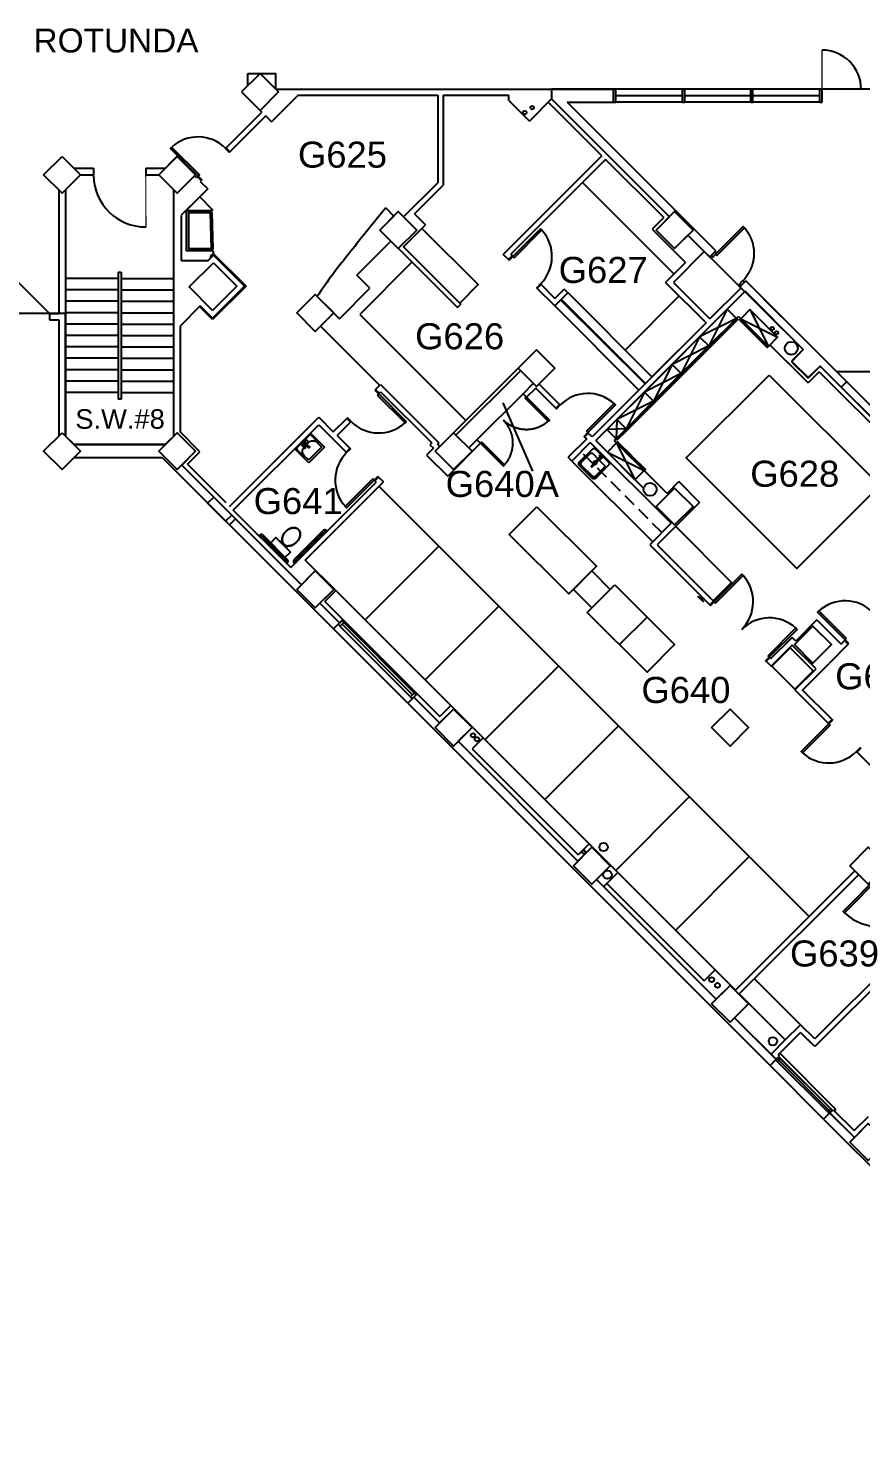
# Model space of a CAD drawing. Header units: inches. Extents: x -3235 to 3329, y 100 to 2924.
# Drawn here: x -1951 to -1185, y 262 to 1562 of the extents above; entities that cross this region are included whole.
import ezdxf
from ezdxf.enums import TextEntityAlignment as Align

# ---------------------------------------------------------------- set-up
doc = ezdxf.new("R2010")
doc.units = ezdxf.units.IN
doc.header["$LTSCALE"] = 96
doc.header["$MEASUREMENT"] = 0
doc.linetypes.add('HIDDEN2', pattern=[0.1875, 0.125, -0.0625])
doc.layers.get('DEFPOINTS').update_dxf_attribs({"color": 31, "linetype": 'CONTINUOUS'})
for name, color, linetype in [('A-ANNO-ROOM', 4, 'CONTINUOUS'), ('A-ANNO-TEXT', 4, 'CONTINUOUS'), ('A-COLS', 5, 'CONTINUOUS'), ('A-DOOR', 2, 'CONTINUOUS'), ('A-FLOR-CASE', 3, 'CONTINUOUS'), ('A-FLOR-CASE-UPPR', 3, 'HIDDEN2'), ('A-FLOR-PFIX', 2, 'CONTINUOUS'), ('A-FLOR-STRS', 2, 'CONTINUOUS'), ('A-GLAZ', 2, 'CONTINUOUS'), ('A-GLAZ-SILL', 1, 'CONTINUOUS'), ('A-WALL-FULL', 6, 'CONTINUOUS')]:
    doc.layers.add(name, color=color, linetype=linetype)
doc.styles.add('ARIAL', font='arial.ttf')

msp = doc.modelspace()

# ---------------------------------------------------------------- linework, layer by layer
at = {"layer": 'A-ANNO-ROOM'}
msp.add_line((-1486.4, 1153.6), (-1513.7, 1216.8), dxfattribs=at)
at = {"layer": 'A-COLS'}
for p, q in [((-1803, 1323.4), (-1780.7, 1345.7)), ((-1780.7, 1345.7), (-1759.1, 1324.1)), ((-1781.4, 1301.8), (-1803, 1323.4)), ((-1759.1, 1324.1), (-1781.4, 1301.8)), ((-1247.7, 1255.8), (-1237.6, 1265.9)), ((-1247.9, 1255.5), (-1247.9, 1254.1)), ((-1247.9, 1254.2), (-1233.7, 1240)), ((-1232.1, 1240.2), (-1221.9, 1250.5)), ((-1233.7, 1240), (-1232.3, 1240))]:
    msp.add_line(p, q, dxfattribs=at)
for points in [[(-1754.7, 1503.1), (-1737.7, 1486.1), (-1720.7, 1503.1), (-1737.7, 1520.1)], [(-1920, 1443.7), (-1903, 1426.7), (-1920, 1409.8), (-1937, 1426.7)], [(-1814.1, 1443.7), (-1797.1, 1426.7), (-1814.1, 1409.8), (-1831, 1426.7)], [(-1627.4, 1375.8), (-1610.4, 1392.8), (-1593.4, 1375.8), (-1610.4, 1358.9)], [(-1372.8, 1375.8), (-1355.9, 1392.8), (-1338.9, 1375.8), (-1355.9, 1358.9)], [(-1703.8, 1299.5), (-1686.8, 1316.4), (-1669.8, 1299.5), (-1686.8, 1282.5)], [(-1500.1, 1248.5), (-1483.1, 1265.5), (-1466.2, 1248.5), (-1483.1, 1231.6)], [(-1920, 1189.1), (-1903, 1172.2), (-1920, 1155.2), (-1937, 1172.2)], [(-1814.1, 1189.1), (-1797.1, 1172.2), (-1814.1, 1155.2), (-1831, 1172.2)], [(-1576.5, 1172.2), (-1559.5, 1189.1), (-1542.5, 1172.2), (-1559.5, 1155.2)], [(-1372.8, 1121.3), (-1355.9, 1138.2), (-1338.9, 1121.3), (-1355.9, 1104.3)], [(-1703.8, 1044.9), (-1686.8, 1061.9), (-1669.8, 1044.9), (-1686.8, 1027.9)], [(-1449.2, 1044.9), (-1432.2, 1061.9), (-1415.3, 1044.9), (-1432.2, 1027.9)], [(-1245.5, 994), (-1228.6, 1011), (-1211.6, 994), (-1228.6, 977)], [(-1576.5, 917.6), (-1559.5, 934.6), (-1542.5, 917.6), (-1559.5, 900.6)], [(-1321.9, 917.6), (-1304.9, 934.6), (-1288, 917.6), (-1304.9, 900.6)], [(-1449.2, 790.3), (-1432.2, 807.3), (-1415.3, 790.3), (-1432.2, 773.4)], [(-1194.6, 790.3), (-1177.7, 807.3), (-1160.7, 790.3), (-1177.7, 773.4)], [(-1321.9, 663.1), (-1304.9, 680), (-1288, 663.1), (-1304.9, 646.1)], [(-1194.6, 535.8), (-1177.7, 552.8), (-1160.7, 535.8), (-1177.7, 518.8)]]:
    msp.add_lwpolyline(points, close=True, dxfattribs=at)
msp.add_circle((-1316.5, 680.1), 2.24, dxfattribs=at)
at = {"layer": 'A-DOOR'}
msp.add_line((-1931.7, 1299.1), (-1962.9, 1330.2), dxfattribs=at)
at = {"layer": 'A-DOOR', "const_width": 1}
for points in [[(-1220.2, 1505.5), (-1220.2, 1541.6)], [(-1843, 1426.7), (-1842.7, 1378.7)]]:
    msp.add_lwpolyline(points, dxfattribs=at)
at = {"layer": 'A-DOOR'}
for points in [[(-1819.1, 1452.2), (-1793.6, 1426.8), (-1794.8, 1425.6), (-1820.3, 1451)], [(-1317, 1352.4), (-1291.6, 1377.8), (-1292.8, 1379), (-1318.2, 1353.6)], [(-1503.7, 1350.4), (-1478.2, 1375.9), (-1479.5, 1377.1), (-1504.9, 1351.6)], [(-1629.7, 1223.7), (-1604.2, 1198.2), (-1603, 1199.5), (-1628.4, 1224.9)], [(-1492.4, 1222), (-1471.2, 1200.8), (-1472.3, 1199.8), (-1493.5, 1221)], [(-1437.1, 1190.5), (-1411.7, 1216), (-1410.4, 1214.7), (-1435.9, 1189.3)], [(-1533.8, 1180.7), (-1512.6, 1159.5), (-1513.6, 1158.4), (-1534.8, 1179.6)], [(-1633.8, 1146.6), (-1659.2, 1121.2), (-1658, 1119.9), (-1632.5, 1145.4)], [(-1318.4, 1032.3), (-1292.9, 1057.8), (-1294.1, 1059), (-1319.6, 1033.5)], [(-1197.7, 999.6), (-1223.2, 1025), (-1224.4, 1023.8), (-1198.9, 998.3)], [(-1269.9, 983.8), (-1244.4, 1009.3), (-1243.2, 1008), (-1268.6, 982.6)], [(-1212.7, 919.8), (-1238.2, 894.3), (-1239.4, 895.6), (-1214, 921)], [(-1165.6, 780.9), (-1199.6, 746.9), (-1200.8, 748.2), (-1166.9, 782.1)]]:
    msp.add_lwpolyline(points, close=True, dxfattribs=at)
for centre, radius, start, end in [((-1220.2, 1505.6), 36, 359.8611, 89.995), ((-1794.8, 1425.6), 36, 45, 132.217), ((-1843, 1426.7), 48, 180.8666, 270.4344), ((-1504.9, 1351.6), 36, 315.0002, 42.2171), ((-1435.9, 1189.3), 36, 47.7829, 134.9998), ((-1628.4, 1224.9), 36, 224.9998, 312.2168), ((-1632.5, 1145.4), 36, 134.9998, 222.2168), ((-1319.6, 1033.5), 36, 314.9998, 42.2168), ((-1198.9, 998.3), 36, 45.0002, 132.2171), ((-1268.6, 982.6), 36, 47.7829, 134.9998), ((-1214, 921), 36, 227.7832, 315.0002), ((-1166.9, 782.1), 48, 227.0878, 314.9998)]:
    msp.add_arc(centre, radius, start, end, dxfattribs=at)
for points, knots in [([(-1293.4, 1328.7), (-1286.8, 1335.3), (-1284.1, 1344.2), (-1281.5, 1353.1), (-1283.5, 1362.1), (-1285.4, 1371.1), (-1291.6, 1377.8)], [0, 0, 0, 0.336824, 0.336824, 0.670224, 0.670224, 1, 1, 1]), ([(-1513.6, 1158.4), (-1507.9, 1164.1), (-1505.9, 1171.8), (-1503.8, 1179.6), (-1505.8, 1187.3), (-1507.9, 1195), (-1513.5, 1200.7)], [0, 0, 0, 0.334, 0.334, 0.667334, 0.667334, 1, 1, 1]), ([(-1471.2, 1200.8), (-1476.9, 1195.1), (-1484.6, 1193), (-1492.4, 1190.9), (-1500.1, 1193), (-1507.9, 1195), (-1513.5, 1200.7)], [0, 0, 0, 0.334002, 0.334002, 0.667335, 0.667335, 1, 1, 1])]:
    msp.add_open_spline(points, degree=2, knots=knots, dxfattribs=at)
at = {"layer": 'A-FLOR-CASE'}
for p, q in [((-1440.8, 1419.6), (-1356.5, 1335.3)), ((-1803.7, 1391.9), (-1781.8, 1391.9)), ((-1803.7, 1391.9), (-1803.7, 1358.5)), ((-1783.5, 1391.9), (-1782.6, 1358.6)), ((-1782.9, 1391.9), (-1782, 1358.6)), ((-1780.8, 1358.5), (-1781.8, 1391.9)), ((-1622, 1396.3), (-1614.5, 1388.7)), ((-1614.5, 1388.7), (-1627.4, 1375.8)), ((-1617.2, 1365.6), (-1648.5, 1334.2)), ((-1627.4, 1375.8), (-1617.2, 1365.6)), ((-1780.8, 1358.5), (-1803.7, 1358.5)), ((-1598.1, 1345.8), (-1645.9, 1298)), ((-1636.5, 1322.2), (-1648.5, 1334.2)), ((-1685.1, 1314.7), (-1664.5, 1294.2)), ((-1664.5, 1294.2), (-1636.5, 1322.2)), ((-1376.8, 1240.5), (-1454.1, 1317.9)), ((-1351.7, 1315.1), (-1401.5, 1265.2)), ((-1388.8, 1228.5), (-1466.2, 1305.9)), ((-1460.6, 1311.4), (-1383.2, 1234.1)), ((-1460.2, 1311.8), (-1382.8, 1234.5)), ((-1307.4, 1303), (-1324.4, 1269.1)), ((-1286.6, 1302.6), (-1269.6, 1268.7)), ((-1627.5, 1232.7), (-1682, 1287.3)), ((-1645.9, 1298), (-1548.3, 1200.4)), ((-1298.9, 1294.5), (-1332.9, 1277.5)), ((-1297.8, 1293.4), (-1310.4, 1280.9)), ((-1296.1, 1293.1), (-1283.5, 1280.5)), ((-1295.1, 1294.2), (-1261.1, 1277.2)), ((-1332.9, 1277.5), (-1349.8, 1243.6)), ((-1310.7, 1280.6), (-1323.3, 1268)), ((-1283.3, 1280.2), (-1270.7, 1267.6)), ((-1324.4, 1269.1), (-1358.3, 1252.1)), ((-1323.3, 1268), (-1335.9, 1255.4)), ((-1358.3, 1252.1), (-1375.3, 1218.1)), ((-1336.1, 1255.2), (-1348.8, 1242.5)), ((-1349.8, 1243.6), (-1383.8, 1226.6)), ((-1348.8, 1242.5), (-1361.3, 1229.9)), ((-1495.5, 1225.1), (-1538, 1182.7)), ((-1383.8, 1226.6), (-1400.7, 1192.7)), ((-1361.6, 1229.7), (-1374.2, 1217.1)), ((-1375.3, 1218.1), (-1409.2, 1201.2)), ((-1374.2, 1217.1), (-1386.8, 1204.5)), ((-1409.2, 1201.2), (-1409.8, 1183.6)), ((-1387, 1204.2), (-1399.7, 1191.6)), ((-1400.7, 1192.7), (-1418.3, 1192.1)), ((-1409.8, 1183.6), (-1418.3, 1192.1)), ((-1400.7, 1192.7), (-1409.8, 1183.6)), ((-1417.9, 1171.3), (-1384, 1154.3)), ((-1394.6, 1164.9), (-1409.4, 1179.8)), ((-1409.4, 1179.8), (-1392.5, 1145.8)), ((-1408.4, 1180.8), (-1395.8, 1168.2)), ((-1450.5, 1163.1), (-1376.1, 1088.8)), ((-1395.5, 1168), (-1382.9, 1155.4)), ((-1628.4, 1139.9), (-1232.1, 743.6)), ((-1355.1, 1103), (-1303.5, 1051.3)), ((-1640.9, 1016.7), (-1573, 1084.6)), ((-1303.5, 1051.3), (-1320.4, 1034.4)), ((-1585.8, 961.5), (-1517.9, 1029.4)), ((-1381.3, 1019.4), (-1406.8, 994)), ((-1530.6, 906.4), (-1462.7, 974.3)), ((-1475.5, 851.2), (-1407.6, 919.1)), ((-1410.2, 786), (-1342.4, 853.9)), ((-1355.1, 730.8), (-1287.2, 798.7))]:
    msp.add_line(p, q, dxfattribs=at)
at = {"layer": 'A-FLOR-CASE', "flags": 128}
msp.add_lwpolyline([(-1622, 1396.3), (-1630.5, 1385.8)], dxfattribs=at)
msp.add_lwpolyline([(-1630.5, 1385.8, 0.003734), (-1659.6, 1349.4), (-1659.6, 1349.4), (-1659.6, 1349.4, 0.021741), (-1685.1, 1314.7), (-1685.1, 1314.7)], format="xyb", dxfattribs=at)
at = {"layer": 'A-FLOR-CASE'}
for points in [[(-1588.6, 1377.3), (-1536.9, 1325.6), (-1553.8, 1308.6), (-1605.5, 1360.3)], [(-1307.4, 1303), (-1298.9, 1294.5), (-1324.4, 1269.1), (-1332.9, 1277.5)], [(-1286.6, 1302.6), (-1295.1, 1294.2), (-1269.6, 1268.7), (-1261.1, 1277.2)], [(-1298.7, 1294.3), (-1297.8, 1293.4), (-1310.5, 1280.8), (-1311.4, 1281.7)], [(-1295.2, 1294), (-1296.1, 1293.1), (-1283.5, 1280.5), (-1282.6, 1281.3)], [(-1332.9, 1277.5), (-1324.4, 1269.1), (-1349.8, 1243.6), (-1358.3, 1252.1)], [(-1311.6, 1281.5), (-1310.7, 1280.6), (-1323.3, 1268), (-1324.2, 1268.9)], [(-1282.4, 1281.1), (-1283.3, 1280.2), (-1270.7, 1267.6), (-1269.8, 1268.5)], [(-1324.2, 1268.9), (-1323.3, 1268), (-1335.9, 1255.4), (-1336.8, 1256.3)], [(-1358.3, 1252.1), (-1349.8, 1243.6), (-1375.3, 1218.1), (-1383.8, 1226.6)], [(-1337, 1256), (-1336.1, 1255.2), (-1348.8, 1242.5), (-1349.6, 1243.4)], [(-1349.6, 1243.4), (-1348.8, 1242.5), (-1361.4, 1229.9), (-1362.3, 1230.8)], [(-1269, 1242.2), (-1167.1, 1140.4), (-1243.5, 1064.1), (-1345.3, 1165.9)], [(-1383.8, 1226.6), (-1375.3, 1218.1), (-1400.7, 1192.7), (-1409.2, 1201.2)], [(-1362.5, 1230.6), (-1361.6, 1229.7), (-1374.2, 1217.1), (-1375.1, 1218)], [(-1375.1, 1218), (-1374.2, 1217.1), (-1386.8, 1204.5), (-1387.7, 1205.3)], [(-1387.9, 1205.1), (-1387, 1204.2), (-1399.7, 1191.6), (-1400.6, 1192.5)], [(-1400.6, 1192.5), (-1399.7, 1191.6), (-1408.8, 1182.5), (-1409.7, 1183.4)], [(-1417.9, 1171.3), (-1409.4, 1179.8), (-1384, 1154.3), (-1392.5, 1145.8)], [(-1409.3, 1179.9), (-1408.4, 1180.8), (-1395.7, 1168.2), (-1396.6, 1167.3)], [(-1396.4, 1167.1), (-1395.5, 1168), (-1382.9, 1155.4), (-1383.8, 1154.5)], [(-1482.9, 1121), (-1428, 1066.1), (-1453.4, 1040.7), (-1508.3, 1095.5)], [(-1411, 1049.1), (-1355.9, 994), (-1381.3, 968.5), (-1436.5, 1023.7)], [(-1249.6, 991), (-1228.3, 969.8), (-1245.3, 952.8), (-1266.5, 974)]]:
    msp.add_lwpolyline(points, close=True, dxfattribs=at)
msp.add_lwpolyline([(-1782, 1358.5), (-1780.8, 1358.5), (-1780.8, 1358.5)], dxfattribs=at)
at = {"layer": 'A-FLOR-CASE-UPPR'}
msp.add_line((-1367.7, 1097.2), (-1442, 1171.6), dxfattribs=at)
at = {"layer": 'A-FLOR-PFIX'}
for p, q in [((-1691.3, 1188.9), (-1678.4, 1176)), ((-1692.9, 1161.5), (-1705.8, 1174.4)), ((-1678.4, 1176), (-1692.9, 1161.5)), ((-1424.8, 1166.5), (-1432.7, 1158.5)), ((-1431.9, 1157.7), (-1424, 1165.7)), ((-1425.6, 1164.1), (-1421.6, 1160.1)), ((-1424.8, 1167.1), (-1424.8, 1168.8)), ((-1421.7, 1165.7), (-1423.3, 1165.9)), ((-1738.6, 1094.2), (-1738, 1094.8)), ((-1736.9, 1093.8), (-1737.5, 1093.1)), ((-1736, 1093.8), (-1713.6, 1071.3)), ((-1734.9, 1094.7), (-1712.6, 1072.5)), ((-1706.2, 1072.5), (-1679.7, 1099)), ((-1705.3, 1071.3), (-1678.6, 1098)), ((-1677.7, 1098), (-1677.1, 1097.4)), ((-1676, 1098.5), (-1676.6, 1099.1)), ((-1713.6, 1070.4), (-1714.2, 1069.8)), ((-1713.1, 1068.8), (-1712.5, 1069.4)), ((-1705.7, 1068.8), (-1706.3, 1069.4)), ((-1705.3, 1070.4), (-1704.6, 1069.8))]:
    msp.add_line(p, q, dxfattribs=at)
at = {"layer": 'A-FLOR-PFIX', "flags": 128}
for points in [[(-1698.3, 1166.8), (-1705.8, 1174.4), (-1691.3, 1188.9), (-1683.8, 1181.3), (-1684.5, 1180.6), (-1690.6, 1186.8, 0.414214), (-1692.1, 1186.8), (-1703.7, 1175.1, 0.414214), (-1703.7, 1173.7), (-1697.6, 1167.5)], [(-1697, 1168, -0.414214), (-1697, 1176.2), (-1693.1, 1180.1, -0.414214), (-1685, 1180.1), (-1681.6, 1176.7, -0.414214), (-1681.6, 1175.3), (-1692.2, 1164.7, -0.414214), (-1693.6, 1164.7)], [(-1695.8, 1180.3, -0.236143), (-1695.5, 1179.4), (-1692.1, 1176), (-1693, 1175.1), (-1696.4, 1178.5), (-1696.4, 1178.5, -0.236093), (-1697.3, 1178.8), (-1697.3, 1178.8, -0.414186), (-1697.3, 1180.3, -0.414241), (-1695.8, 1180.3)], [(-1443.7, 1159.3, -0.414214), (-1443.7, 1162), (-1431.6, 1174.1, -0.414214), (-1428.9, 1174.1), (-1416.7, 1162, -0.414214), (-1416.7, 1159.3), (-1428.9, 1147.1, -0.414214), (-1431.6, 1147.1)]]:
    msp.add_lwpolyline(points, format="xyb", close=True, dxfattribs=at)
at = {"layer": 'A-FLOR-PFIX'}
for points in [[(-1699.6, 1178.1), (-1695, 1182.7), (-1693.4, 1181.1), (-1698, 1176.5)], [(-1696.1, 1174.5), (-1697, 1174.5), (-1697, 1180.1), (-1696.1, 1180)], [(-1737.3, 1093), (-1738.8, 1094.4), (-1738.5, 1094.7), (-1737.1, 1093.2)], [(-1723.1, 1092.5), (-1709.8, 1079.2), (-1715.5, 1073.5), (-1728.8, 1086.8)], [(-1677.2, 1097.2), (-1677.5, 1097.5), (-1676.1, 1098.9), (-1675.8, 1098.6)], [(-1712.9, 1068.6), (-1714.4, 1070), (-1714.1, 1070.3), (-1712.7, 1068.8)], [(-1705.9, 1068.6), (-1706.1, 1068.8), (-1704.7, 1070.3), (-1704.5, 1070)]]:
    msp.add_lwpolyline(points, close=True, dxfattribs=at)
at = {"layer": 'A-FLOR-PFIX', "flags": 128}
msp.add_lwpolyline([(-1421.8, 1160.3), (-1420.8, 1159.3), (-1420.8, 1159.3), (-1420.8, 1159.3), (-1420.8, 1159.3), (-1420.8, 1159.3, -0.414214), (-1420.8, 1156.8), (-1421, 1156.7), (-1428.7, 1149), (-1428.7, 1149), (-1428.9, 1148.8), (-1428.9, 1148.8), (-1428.9, 1148.8, -0.414214), (-1431.3, 1148.8), (-1441.9, 1159.4), (-1441.9, 1159.4), (-1441.9, 1159.4), (-1441.9, 1159.4), (-1441.9, 1159.4, -0.414214), (-1441.9, 1161.9), (-1441.8, 1162.1), (-1434.1, 1169.8), (-1434.1, 1169.8), (-1433.9, 1169.9), (-1433.9, 1169.9), (-1433.9, 1169.9, -0.414214), (-1431.4, 1169.9), (-1426.4, 1164.9)], format="xyb", dxfattribs=at)
for points in [[(-1728.8, 1086.8), (-1723.1, 1092.5), (-1719.3, 1088.7), (-1717.4, 1090.6), (-1717.4, 1090.7), (-1717.4, 1090.8), (-1717.4, 1090.9), (-1717.4, 1091), (-1717.4, 1091.1), (-1717.4, 1091.2), (-1717.4, 1091.4), (-1717.4, 1091.5), (-1717.4, 1091.6), (-1717.4, 1091.7), (-1717.3, 1091.8), (-1717.3, 1091.9), (-1717.3, 1092), (-1717.3, 1092.1), (-1717.3, 1092.3), (-1717.2, 1092.4), (-1717.2, 1092.5), (-1717.2, 1092.6), (-1717.2, 1092.7), (-1717.1, 1092.8), (-1717.1, 1092.9), (-1717.1, 1093), (-1717.1, 1093.2), (-1717, 1093.3), (-1717, 1093.4), (-1717, 1093.5), (-1716.9, 1093.6), (-1716.9, 1093.7), (-1716.8, 1093.9), (-1716.8, 1094), (-1716.7, 1094.1), (-1716.7, 1094.2), (-1716.6, 1094.3), (-1716.6, 1094.5), (-1716.5, 1094.6), (-1716.5, 1094.8), (-1716.4, 1094.9), (-1716.3, 1095), (-1716.3, 1095.2), (-1716.2, 1095.3), (-1716.1, 1095.4), (-1716.1, 1095.5), (-1716, 1095.7), (-1715.9, 1095.8), (-1715.8, 1095.9), (-1715.7, 1096.1), (-1715.7, 1096.2), (-1715.6, 1096.3), (-1715.5, 1096.4), (-1715.4, 1096.6), (-1715.3, 1096.7), (-1715.2, 1096.8), (-1715.1, 1096.9), (-1715, 1097.1), (-1714.9, 1097.2), (-1714.8, 1097.3), (-1714.7, 1097.4), (-1714.6, 1097.5), (-1714.5, 1097.7), (-1714.4, 1097.8), (-1714.3, 1097.9), (-1714.2, 1098), (-1714.1, 1098.1), (-1714, 1098.2), (-1713.9, 1098.3), (-1713.8, 1098.4), (-1713.7, 1098.6), (-1713.5, 1098.7), (-1713.4, 1098.8), (-1713.3, 1098.9), (-1713.2, 1099), (-1713.1, 1099.1), (-1713, 1099.2), (-1712.8, 1099.3), (-1712.7, 1099.4), (-1712.6, 1099.4), (-1712.5, 1099.5), (-1712.3, 1099.6), (-1712.2, 1099.7), (-1712.1, 1099.8), (-1712, 1099.9), (-1711.8, 1100), (-1711.7, 1100), (-1711.6, 1100.1), (-1711.5, 1100.2), (-1711.3, 1100.3), (-1711.2, 1100.3), (-1711.1, 1100.4), (-1710.9, 1100.5), (-1710.8, 1100.6), (-1710.7, 1100.6), (-1710.5, 1100.7), (-1710.4, 1100.7), (-1710.3, 1100.8), (-1710.1, 1100.9), (-1710, 1100.9), (-1709.8, 1101), (-1709.7, 1101), (-1709.6, 1101.1), (-1709.4, 1101.1), (-1709.3, 1101.2), (-1709.2, 1101.2), (-1709, 1101.3), (-1708.9, 1101.3), (-1708.7, 1101.3), (-1708.6, 1101.4), (-1708.5, 1101.4), (-1708.3, 1101.4), (-1708.2, 1101.5), (-1708.1, 1101.5), (-1707.9, 1101.5), (-1707.8, 1101.5), (-1707.7, 1101.5), (-1707.5, 1101.6), (-1707.4, 1101.6), (-1707.3, 1101.6), (-1707.1, 1101.6), (-1707, 1101.6), (-1706.9, 1101.6), (-1706.7, 1101.6), (-1706.6, 1101.6), (-1706.5, 1101.6), (-1706.4, 1101.6), (-1706.2, 1101.6), (-1706.1, 1101.6), (-1706, 1101.6), (-1705.8, 1101.6), (-1705.7, 1101.6), (-1705.6, 1101.5), (-1705.5, 1101.5), (-1705.3, 1101.5), (-1705.2, 1101.5), (-1705.1, 1101.5), (-1705, 1101.4), (-1704.8, 1101.4), (-1704.7, 1101.4), (-1704.6, 1101.3), (-1704.5, 1101.3), (-1704.4, 1101.3), (-1704.3, 1101.2), (-1704.2, 1101.2), (-1704.1, 1101.1), (-1703.9, 1101.1), (-1703.8, 1101), (-1703.7, 1101), (-1703.6, 1100.9), (-1703.5, 1100.9), (-1703.4, 1100.8), (-1703.3, 1100.8), (-1703.2, 1100.7), (-1703.1, 1100.7), (-1703, 1100.6), (-1703, 1100.5), (-1702.9, 1100.5), (-1702.8, 1100.4), (-1702.7, 1100.3), (-1702.6, 1100.2), (-1702.5, 1100.2), (-1702.4, 1100.1), (-1702.3, 1100), (-1702.3, 1099.9), (-1702.2, 1099.8), (-1702.1, 1099.7), (-1702, 1099.6), (-1701.9, 1099.6), (-1701.9, 1099.5), (-1701.8, 1099.4), (-1701.7, 1099.3), (-1701.7, 1099.2), (-1701.6, 1099.1), (-1701.6, 1099), (-1701.5, 1098.9), (-1701.4, 1098.8), (-1701.4, 1098.7), (-1701.3, 1098.6), (-1701.3, 1098.5), (-1701.2, 1098.4), (-1701.2, 1098.3), (-1701.1, 1098.2), (-1701.1, 1098.1), (-1701.1, 1097.9), (-1701, 1097.8), (-1701, 1097.7), (-1701, 1097.6), (-1700.9, 1097.5), (-1700.9, 1097.4), (-1700.9, 1097.2), (-1700.8, 1097.1), (-1700.8, 1097), (-1700.8, 1096.9), (-1700.8, 1096.7), (-1700.8, 1096.6), (-1700.7, 1096.5), (-1700.7, 1096.4), (-1700.7, 1096.2), (-1700.7, 1096.1), (-1700.7, 1096), (-1700.7, 1095.8), (-1700.7, 1095.7), (-1700.7, 1095.6), (-1700.7, 1095.5), (-1700.7, 1095.3), (-1700.7, 1095.2), (-1700.7, 1095.1), (-1700.7, 1094.9), (-1700.8, 1094.8), (-1700.8, 1094.7), (-1700.8, 1094.5), (-1700.8, 1094.4), (-1700.8, 1094.3), (-1700.9, 1094.1), (-1700.9, 1094), (-1700.9, 1093.9), (-1701, 1093.7), (-1701, 1093.6), (-1701, 1093.4), (-1701.1, 1093.3), (-1701.1, 1093.2), (-1701.2, 1093), (-1701.2, 1092.9), (-1701.2, 1092.8), (-1701.3, 1092.6), (-1701.4, 1092.5), (-1701.4, 1092.3), (-1701.5, 1092.2), (-1701.5, 1092.1), (-1701.6, 1091.9), (-1701.6, 1091.8), (-1701.7, 1091.7), (-1701.8, 1091.5), (-1701.8, 1091.4), (-1701.9, 1091.3), (-1702, 1091.1), (-1702.1, 1091), (-1702.1, 1090.9), (-1702.2, 1090.7), (-1702.3, 1090.6), (-1702.4, 1090.5), (-1702.4, 1090.4), (-1702.5, 1090.2), (-1702.6, 1090.1), (-1702.7, 1090), (-1702.8, 1089.9), (-1702.9, 1089.7), (-1703, 1089.6), (-1703.1, 1089.5), (-1703.2, 1089.4), (-1703.3, 1089.3), (-1703.4, 1089.1), (-1703.5, 1089), (-1703.6, 1088.9), (-1703.7, 1088.8), (-1703.8, 1088.7), (-1703.9, 1088.6), (-1704, 1088.4), (-1704.1, 1088.3), (-1704.2, 1088.2), (-1704.3, 1088.1), (-1704.4, 1088), (-1704.6, 1087.9), (-1704.7, 1087.8), (-1704.8, 1087.7), (-1704.9, 1087.6), (-1705, 1087.5), (-1705.1, 1087.4), (-1705.3, 1087.3), (-1705.4, 1087.2), (-1705.5, 1087.1), (-1705.6, 1087), (-1705.8, 1086.9), (-1705.9, 1086.8), (-1706, 1086.8), (-1706.1, 1086.7), (-1706.3, 1086.6), (-1706.4, 1086.5), (-1706.5, 1086.4), (-1706.6, 1086.4), (-1706.8, 1086.3), (-1706.9, 1086.2), (-1707, 1086.1), (-1707.2, 1086.1), (-1707.3, 1086), (-1707.4, 1085.9), (-1707.6, 1085.9), (-1707.7, 1085.8), (-1707.8, 1085.7), (-1708, 1085.7), (-1708.1, 1085.6), (-1708.2, 1085.6), (-1708.4, 1085.5), (-1708.5, 1085.5), (-1708.6, 1085.5), (-1708.7, 1085.4), (-1708.8, 1085.4), (-1708.9, 1085.3), (-1709.1, 1085.3), (-1709.2, 1085.3), (-1709.3, 1085.2), (-1709.4, 1085.2), (-1709.5, 1085.2), (-1709.6, 1085.1), (-1709.7, 1085.1), (-1709.8, 1085.1), (-1710, 1085.1), (-1710.1, 1085.1), (-1710.2, 1085), (-1710.3, 1085), (-1710.4, 1085), (-1710.5, 1085), (-1710.6, 1085), (-1710.7, 1085), (-1710.9, 1085), (-1711, 1084.9), (-1711.1, 1084.9), (-1711.2, 1084.9), (-1711.3, 1084.9), (-1711.4, 1084.9), (-1711.5, 1084.9), (-1711.6, 1084.9), (-1711.7, 1084.9), (-1713.6, 1083), (-1709.8, 1079.2)], [(-1709.8, 1079.2), (-1715.5, 1073.5)]]:
    msp.add_lwpolyline(points, dxfattribs=at)
at = {"layer": 'A-FLOR-PFIX'}
msp.add_circle((-1692.9, 1176), 0.85, dxfattribs=at)
for centre, radius, start, end in [((-1429, 1161.5), 1.51, 64.3976, 205.602), ((-1429, 1161.5), 1.5, 249.8551, 20.1446), ((-1424.5, 1166), 1.13, 256.574, 196.3648), ((-1736.4, 1093.3), 2.12, 41.7601, 135.5368), ((-1736.4, 1093.3), 0.62, 44.9998, 134.9998), ((-1678.1, 1097.6), 2.12, 44.4593, 138.2446), ((-1678.1, 1097.6), 0.62, 44.9998, 134.9998), ((-1714, 1070.9), 0.62, 314.9998, 44.9998), ((-1714, 1070.9), 2.12, 314.4593, 48.5423), ((-1704.8, 1070.9), 2.12, 131.4908, 225.5097), ((-1704.8, 1070.9), 0.62, 134.9998, 224.9998)]:
    msp.add_arc(centre, radius, start, end, dxfattribs=at)
for points in [[(-1432.7, 1158.5), (-1432.8, 1157.7), (-1431.9, 1157.7)], [(-1424.8, 1166.5), (-1424.1, 1166.3), (-1424, 1165.7)]]:
    msp.add_open_spline(points, degree=2, dxfattribs=at)
msp.add_open_spline([(-1705.7, 1101.6), (-1703.7, 1101.3), (-1702.3, 1100), (-1701, 1098.7), (-1700.8, 1096.6), (-1700.5, 1094.6), (-1701.4, 1092.3), (-1702.3, 1090.1), (-1705.9, 1086.5), (-1708.1, 1085.6), (-1710.3, 1084.7), (-1712.4, 1085), (-1714.4, 1085.2), (-1715.8, 1086.6), (-1717.1, 1087.9), (-1717.3, 1089.9), (-1717.6, 1092), (-1716.7, 1094.2), (-1715.8, 1096.4), (-1712.2, 1100), (-1710, 1100.9), (-1707.8, 1101.8), (-1705.7, 1101.6)], degree=2, knots=[0, 0, 0, 0.072803, 0.072803, 0.145603, 0.145603, 0.229326, 0.229326, 0.322802, 0.416277, 0.416277, 0.5, 0.5, 0.572803, 0.572803, 0.645603, 0.645603, 0.729326, 0.729326, 0.822802, 0.916277, 0.916277, 1, 1, 1], dxfattribs=at)
at = {"layer": 'A-FLOR-STRS'}
for p, q in [((-1868.5, 1331.2), (-1917, 1331.2)), ((-1868.5, 1337.2), (-1868.5, 1220.2)), ((-1868.5, 1337.2), (-1865.5, 1337.2)), ((-1865.5, 1337.2), (-1865.5, 1220.2)), ((-1865.5, 1331.2), (-1817.1, 1331.2)), ((-1868.5, 1320.7), (-1917, 1320.7)), ((-1865.5, 1320.7), (-1817.1, 1320.7)), ((-1868.5, 1310.2), (-1917, 1310.2)), ((-1868.5, 1299.7), (-1917, 1299.7)), ((-1865.5, 1310.2), (-1817.1, 1310.2)), ((-1865.5, 1299.7), (-1817.1, 1299.7)), ((-1868.5, 1289.2), (-1917, 1289.2)), ((-1865.5, 1289.2), (-1817.1, 1289.2)), ((-1868.5, 1278.7), (-1917, 1278.7)), ((-1865.5, 1278.7), (-1817.1, 1278.7)), ((-1868.5, 1268.2), (-1917, 1268.2)), ((-1865.5, 1268.2), (-1817.1, 1268.2)), ((-1868.5, 1257.7), (-1917, 1257.7)), ((-1865.5, 1257.7), (-1817.1, 1257.7)), ((-1868.5, 1247.2), (-1917, 1247.2)), ((-1868.5, 1236.7), (-1917, 1236.7)), ((-1865.5, 1247.2), (-1817.1, 1247.2)), ((-1865.5, 1236.7), (-1817.1, 1236.7)), ((-1072.4, 1245.1), (-1206.5, 1245.1)), ((-1868.5, 1226.2), (-1917, 1226.2)), ((-1865.5, 1226.2), (-1817.1, 1226.2)), ((-1865.5, 1220.2), (-1868.5, 1220.2))]:
    msp.add_line(p, q, dxfattribs=at)
at = {"layer": 'A-GLAZ'}
for p, q in [((-1348.6, 1499.5), (-1410.2, 1499.5)), ((-1285.9, 1499.5), (-1346.6, 1499.5)), ((-1222.2, 1499.5), (-1283.9, 1499.5)), ((-1597.4, 947.8), (-1662.2, 1012.7)), ((-1261.6, 612.9), (-1212.1, 563.4)), ((-1213, 562.6), (-1210, 565.6))]:
    msp.add_line(p, q, dxfattribs=at)
for points in [[(-1665.8, 1012.7), (-1664, 1010.9), (-1660.5, 1014.5), (-1662.2, 1016.2)], [(-1597.4, 944.3), (-1599.2, 946), (-1595.6, 949.6), (-1593.9, 947.8)]]:
    msp.add_lwpolyline(points, dxfattribs=at)
for points in [[(-1260.1, 614.3), (-1258.7, 612.9), (-1261.5, 610.1), (-1262.9, 611.5)], [(-1212.1, 566.4), (-1210.7, 565), (-1213.5, 562.2), (-1214.9, 563.6)]]:
    msp.add_lwpolyline(points, close=True, dxfattribs=at)
at = {"layer": 'A-GLAZ-SILL'}
for p, q in [((-1348.6, 1505.5), (-1410.2, 1505.5)), ((-1285.9, 1505.5), (-1346.6, 1505.5)), ((-1222.2, 1505.5), (-1283.9, 1505.5)), ((-1348.6, 1493.5), (-1410.2, 1493.5)), ((-1285.9, 1493.5), (-1346.6, 1493.5)), ((-1222.2, 1493.5), (-1283.9, 1493.5)), ((-1661.4, 1017), (-1593, 948.6)), ((-1660.8, 1014.8), (-1628, 982)), ((-1601.7, 940), (-1670.1, 1008.4)), ((-1664.4, 1011.3), (-1631.6, 978.5)), ((-1598.8, 945.7), (-1631.6, 978.5)), ((-1595.3, 949.2), (-1628.1, 982)), ((-1207.4, 565.9), (-1259.1, 617.6)), ((-1258.7, 612.9), (-1212.1, 566.4)), ((-1218.8, 557), (-1268, 606.3)), ((-1261.5, 610.1), (-1214.9, 563.6)), ((-1207.4, 565.9), (-1208.8, 564.4))]:
    msp.add_line(p, q, dxfattribs=at)
at = {"layer": 'A-WALL-FULL'}
for p, q in [((-1748.8, 1509), (-1754.7, 1503.1)), ((-1748.8, 1520.1), (-1723.1, 1520.1)), ((-1748.8, 1509), (-1748.8, 1520.1)), ((-1723.1, 1505.5), (-1723.1, 1520.1)), ((-1754.7, 1503.1), (-1736, 1484.4)), ((-1702.7, 1500.1), (-1727.2, 1475.6)), ((-1723.1, 1505.5), (-1477.1, 1505.5)), ((-1702.7, 1500.1), (-1574.1, 1500.2)), ((-1673.1, 1505.5), (-1410.2, 1505.5)), ((-1574.1, 1500.2), (-1574.1, 1419.4)), ((-1569.1, 1500.2), (-1569.1, 1417.3)), ((-1569.1, 1500.2), (-1508.7, 1500.2)), ((-1508.7, 1495.1), (-1508.7, 1500.2)), ((-1508.7, 1495.1), (-1489.7, 1476.1)), ((-1469.2, 1496.6), (-1489.7, 1476.1)), ((-1360.6, 1388), (-1469.2, 1496.6)), ((-1412.2, 1493.5), (-1412.2, 1505.5)), ((-1410.2, 1493.5), (-1410.2, 1505.5)), ((-1348.6, 1505.5), (-1346.6, 1505.5)), ((-1348.6, 1493.5), (-1348.6, 1505.5)), ((-1346.6, 1493.5), (-1346.6, 1505.5)), ((-1285.9, 1505.5), (-1283.9, 1505.5)), ((-1285.9, 1493.5), (-1285.9, 1505.5)), ((-1283.9, 1493.5), (-1283.9, 1505.5)), ((-1222.2, 1493.5), (-1222.2, 1505.5)), ((-1222.2, 1505.5), (-1220.2, 1505.5)), ((-1220.2, 1493.5), (-1220.2, 1505.5)), ((-1769.5, 1450.9), (-1736, 1484.4)), ((-1422.9, 1444.2), (-1472.3, 1493.6)), ((-1454.8, 1493.5), (-1317.9, 1356.6)), ((-1454.8, 1493.5), (-1410.2, 1493.5)), ((-1348.6, 1493.5), (-1346.6, 1493.5)), ((-1285.9, 1493.5), (-1283.9, 1493.5)), ((-1222.2, 1493.5), (-1220.2, 1493.5)), ((-1732.5, 1481), (-1765.5, 1448)), ((-1732.5, 1481), (-1727.2, 1475.6)), ((-1813.9, 1443.8), (-1831, 1426.7)), ((-1422.9, 1444.2), (-1513.7, 1353.4)), ((-1909, 1432.7), (-1891, 1432.7)), ((-1891, 1432.7), (-1891, 1426.7)), ((-1843, 1432.7), (-1843, 1426.7)), ((-1843, 1432.7), (-1825, 1432.7)), ((-1419.6, 1440.9), (-1506.8, 1353.6)), ((-1366, 1387.3), (-1419.6, 1440.9)), ((-1937, 1426.7), (-1932.7, 1422.5)), ((-1903, 1426.7), (-1891, 1426.7)), ((-1843, 1426.7), (-1831, 1426.7)), ((-1831, 1426.7), (-1817.1, 1412.8)), ((-1796.3, 1424.1), (-1798, 1425.9)), ((-1795.4, 1425), (-1796.3, 1424.1)), ((-1791.7, 1421.8), (-1792.8, 1420.7)), ((-1792.8, 1420.7), (-1785.9, 1413.7)), ((-1605.5, 1387.9), (-1574.1, 1419.4)), ((-1595.6, 1390.8), (-1569.1, 1417.3)), ((-1923, 1412.8), (-1923, 1299.1)), ((-1917, 1412.8), (-1917, 1186.1)), ((-1817.1, 1186.1), (-1817.1, 1412.8)), ((-1793.2, 1406.4), (-1810.2, 1389.4)), ((-1786.9, 1412.7), (-1806.6, 1393)), ((-1785.9, 1413.7), (-1793.3, 1406.3)), ((-1793.2, 1406.4), (-1781.8, 1394.9)), ((-1805.8, 1393.8), (-1805.8, 1356.7)), ((-1805.8, 1393.8), (-1781.8, 1393.8)), ((-1595.6, 1390.8), (-1585.4, 1380.5)), ((-1810.3, 1389.3), (-1810.3, 1347.8)), ((-1605.5, 1360.4), (-1585.4, 1380.5)), ((-1366, 1387.3), (-1376.5, 1376.7)), ((-1376.5, 1376.7), (-1345.8, 1346)), ((-1343.7, 1371), (-1323.6, 1351)), ((-1780.8, 1356.7), (-1805.8, 1356.7)), ((-1785.6, 1347.8), (-1780.7, 1352.7)), ((-1780.8, 1354.3), (-1784, 1351.1)), ((-1780.8, 1356.7), (-1780.8, 1354.3)), ((-1780.8, 1354.3), (-1750.6, 1324.1)), ((-1780.7, 1352.7), (-1752, 1324.1)), ((-1610.3, 1358.8), (-1555.9, 1304.5)), ((-1605.5, 1360.4), (-1552.8, 1307.6)), ((-1509, 1348.6), (-1513.7, 1353.4)), ((-1505.4, 1352.2), (-1506.8, 1353.6)), ((-1328.7, 1356), (-1357.1, 1327.6)), ((-1328.7, 1356), (-1323.6, 1351)), ((-1317.9, 1356.6), (-1323.6, 1351)), ((-1810.3, 1347.8), (-1787, 1347.8)), ((-1787, 1347.8), (-1785.6, 1347.8)), ((-1784, 1351.1), (-1783.1, 1350.3)), ((-1364.2, 1327.6), (-1345.8, 1346)), ((-1466.2, 1312.9), (-1478.9, 1325.6)), ((-1364.2, 1327.6), (-1327, 1290.4)), ((-1357.1, 1327.6), (-1323.5, 1294)), ((-1291.6, 1327.9), (-1290.5, 1329)), ((-893.2, 931.8), (-1290.5, 1329)), ((-1290.5, 1329), (-1257.8, 1296.3)), ((-1752, 1324.1), (-1781.4, 1294.8)), ((-1750.6, 1324.1), (-1781.4, 1293.3)), ((-1466.2, 1305.9), (-1482.4, 1322.1)), ((-1466.2, 1312.9), (-1457.7, 1321.4)), ((-1466.2, 1305.9), (-1454.2, 1317.9)), ((-1454.2, 1317.9), (-1457.7, 1321.4)), ((-1291, 1319.4), (-1428.5, 1181.9)), ((-1295, 1322.4), (-1323.5, 1294)), ((-1294.8, 1324.7), (-1296.1, 1323.4)), ((-1296.1, 1323.4), (-1295, 1322.4)), ((-1237.6, 1265.9), (-1291, 1319.4)), ((-1792.7, 1306), (-1811.1, 1287.7)), ((-1781.4, 1293.3), (-1793.4, 1305.4)), ((-1781.4, 1294.8), (-1792.7, 1306.1)), ((-1555.9, 1304.5), (-1552.8, 1307.6)), ((-1931.7, 1299.1), (-1931.7, 1293.1)), ((-1931.7, 1299.1), (-1931.7, 1293.1)), ((-1931.7, 1299.1), (-1923, 1299.1)), ((-1931.7, 1293.1), (-1923, 1293.1)), ((-1923, 1293.1), (-1923, 1186.1)), ((-1811.1, 1189.7), (-1811.1, 1287.7)), ((-1327, 1290.3), (-1432, 1185.3)), ((-1327, 1290.4), (-1376.8, 1240.5)), ((-1298.9, 1294.5), (-1297.2, 1296.3)), ((-1295.1, 1294.1), (-1297.2, 1296.3)), ((-1268.2, 1270.1), (-1233.1, 1235)), ((-1500.1, 1248.5), (-1572, 1176.6)), ((-1253.3, 1255.3), (-1233.1, 1235)), ((-1221.9, 1250.5), (-1105.5, 1134)), ((-1497.9, 1246.3), (-1557.3, 1186.9)), ((-1486.1, 1234.6), (-1495.5, 1225.1)), ((-1222.8, 1245.3), (-1233.1, 1235)), ((-1222.8, 1245.3), (-1120.4, 1142.9)), ((-1197.5, 1236.2), (-1202.6, 1231.1)), ((-1631.3, 1228.9), (-1626.7, 1233.6)), ((-1627.9, 1225.5), (-1626.7, 1226.7)), ((-1626.7, 1233.6), (-1573, 1180)), ((-1626.7, 1226.7), (-1579.6, 1179.7)), ((-1492.2, 1221.8), (-1495.5, 1225.1)), ((-1483.8, 1230.3), (-1492.2, 1221.8)), ((-1465.4, 1211.9), (-1483.8, 1230.3)), ((-1461.9, 1215.3), (-1480.7, 1234)), ((-1765.7, 1121.3), (-1683.7, 1203.4)), ((-1762.3, 1117.9), (-1683.7, 1196.5)), ((-1683.7, 1203.4), (-1670.3, 1190)), ((-1683.7, 1196.5), (-1658.5, 1171.4)), ((-1670.3, 1190), (-1657.8, 1202.4)), ((-1666.8, 1186.5), (-1654.4, 1199)), ((-1909, 1178.2), (-1914, 1183.1)), ((-1825, 1178.2), (-1820.1, 1183.1)), ((-1793, 1171.7), (-1811.1, 1189.7)), ((-1666.8, 1186.5), (-1655.1, 1174.8)), ((-1537.1, 1183.6), (-1545.5, 1175.2)), ((-1534.6, 1179.4), (-1538, 1182.7)), ((-1436.9, 1183.4), (-1453.9, 1166.5)), ((-1436.9, 1183.4), (-1438.8, 1185.3)), ((-1432, 1185.3), (-1435.4, 1188.7)), ((-1409.8, 1183.6), (-1411.6, 1181.9)), ((-1937, 1172.2), (-1928.5, 1180.7)), ((-1909, 1178.2), (-1825, 1178.2)), ((-1804.6, 1160.2), (-1793, 1171.7)), ((-1578, 1174.9), (-1584.3, 1168.6)), ((-1579.6, 1179.7), (-1581.2, 1178.1)), ((-1579.6, 1179.7), (-1581.2, 1178.1)), ((-1581.2, 1178.1), (-1578, 1174.9)), ((-1573, 1180), (-1574.2, 1178.8)), ((-1574.2, 1178.8), (-1572, 1176.6)), ((-1534.7, 1179.4), (-1564.8, 1149.2)), ((-1433.6, 1180.1), (-1450.5, 1163.1)), ((-1359.2, 1105.7), (-1433.6, 1180.1)), ((-1384.4, 1137.8), (-1428.5, 1181.9)), ((-1409.4, 1179.8), (-1411.6, 1181.9)), ((-1909, 1166.2), (-1827.9, 1166.2)), ((-1827.9, 1166.2), (-1670.1, 1008.4)), ((-1827.9, 1166.2), (-1827.9, 1166.2)), ((-1699.5, 1049.1), (-1809.8, 1159.4)), ((-1804.6, 1160.2), (-1769.2, 1124.8)), ((-1584.3, 1168.6), (-1564.8, 1149.2)), ((-1450.5, 1163.1), (-1453.9, 1166.5)), ((-1709.4, 1065), (-1630.8, 1143.6)), ((-1696.1, 1071.8), (-1624.1, 1143.8)), ((-1632.5, 1145.4), (-1630.7, 1143.6)), ((-1629.1, 1148.8), (-1624.1, 1143.8)), ((-1362.9, 1133.3), (-1384, 1154.3)), ((-1362.9, 1133.3), (-1352.1, 1144.1)), ((-1333.1, 1125), (-1352.1, 1144.1)), ((-1695.6, 1072.3), (-1627.7, 1140.2)), ((-1780.3, 1129.9), (-1786, 1124.3)), ((-1780.3, 1129.9), (-1763.7, 1113.3)), ((-1709.4, 1065), (-1762.3, 1117.9)), ((-1333.1, 1125), (-1372, 1086)), ((-1760.3, 1109.9), (-1765.9, 1104.2)), ((-1359.2, 1105.7), (-1378.9, 1086)), ((-1378.9, 1086), (-1323.6, 1030.6)), ((-1372, 1086), (-1319.6, 1033.5)), ((-1668, 1043.8), (-1696.1, 1071.8)), ((-1678.1, 1033.7), (-1668, 1043.8)), ((-1668.9, 1044.7), (-1318.5, 694.3)), ((-1682.6, 1032.2), (-1664.4, 1014)), ((-1678.1, 1033.7), (-1661.4, 1017)), ((-1661.4, 1017), (-1670.1, 1008.4)), ((-1224.9, 1016.8), (-1244.4, 997.2)), ((-1224.9, 1016.8), (-1202.6, 994.5)), ((-1267.2, 981.1), (-1247.7, 1000.6)), ((-1244.4, 997.2), (-1247.7, 1000.6)), ((-1247.7, 993.6), (-1267.1, 974.1)), ((-1225.7, 971.7), (-1247.7, 993.6)), ((-1196, 994.3), (-1213.7, 976.6)), ((-1199.4, 997.7), (-1202.6, 994.5)), ((-1271.5, 978.6), (-1267.1, 974.1)), ((-1268.1, 982), (-1267.2, 981.1)), ((-1238.2, 952.1), (-1213.7, 976.6)), ((-1245.2, 952.2), (-1225.7, 971.7)), ((-1593, 948.6), (-1572.1, 927.7)), ((-1245.2, 952.2), (-1214.5, 921.5)), ((-1211, 925), (-1238.2, 952.1)), ((-1593.2, 948.4), (-1601.7, 940)), ((-1601.7, 940), (-1268, 606.3)), ((-1596, 945.6), (-1572.3, 921.8)), ((-1562, 937.8), (-1572.1, 927.7)), ((-1555.3, 904.9), (-1445, 794.6)), ((-1532.2, 908), (-1542.3, 897.9)), ((-1542.3, 897.9), (-1444.8, 800.4)), ((-1187.9, 895), (-1117.2, 824.2)), ((-1434.7, 810.5), (-1444.8, 800.4)), ((-1408.2, 784), (-1418.3, 773.9)), ((-1190, 785.7), (-1299.9, 675.7)), ((-1186.4, 782.1), (-1296.4, 672.2)), ((-1428, 777.6), (-1317.7, 667.3)), ((-1418.3, 773.9), (-1421.3, 770.9)), ((-1418.3, 773.9), (-1328.6, 684.2)), ((-1121.2, 736.4), (-1226.8, 630.8)), ((-1117.7, 732.8), (-1226.8, 623.7)), ((-1318.5, 694.3), (-1328.6, 684.2)), ((-1318.5, 694.3), (-1299.9, 675.7)), ((-1282.3, 686.2), (-1239.9, 643.9)), ((-1296.4, 672.2), (-1254, 629.8)), ((-1300.7, 650.3), (-1263.6, 613.2)), ((-1260.5, 616.2), (-1239.9, 636.8)), ((-1254, 629.8), (-1239.9, 643.9)), ((-1226.8, 630.8), (-1239.9, 643.9)), ((-1239.9, 636.8), (-1230.4, 627.2)), ((-1226.8, 623.7), (-1239.9, 636.8)), ((-1267.1, 616.7), (-1254, 629.8)), ((-1262.4, 612), (-1268, 606.3)), ((-1264.2, 613.8), (-1262.4, 612)), ((-1260.5, 616.2), (-1259.4, 615)), ((-1260.1, 614.3), (-1259.4, 615)), ((-1213.1, 562.7), (-1218.8, 557)), ((-1214.1, 563.7), (-1190.4, 540)), ((-1210, 565.6), (-1190.7, 546.3)), ((-1177.8, 559.1), (-1190.7, 546.3)), ((-1218.8, 557), (-924.2, 262.5))]:
    msp.add_line(p, q, dxfattribs=at)
for points in [[(-1768.9, 1451.5), (-1765.5, 1448), (-1766, 1447.5), (-1769.5, 1450.9)], [(-1794.8, 1425.6), (-1791.4, 1422.1), (-1791.9, 1421.6), (-1795.4, 1425)], [(-1508.4, 1348.2), (-1504.9, 1351.6), (-1505.5, 1352.2), (-1508.9, 1348.7)], [(-1319.1, 1355.5), (-1317.6, 1354.1), (-1320.8, 1350.9), (-1322.2, 1352.3)], [(-1482.4, 1322.2), (-1478.9, 1325.7), (-1479.5, 1326.2), (-1482.9, 1322.7)], [(-1293, 1329.3), (-1291.6, 1327.9), (-1294.8, 1324.7), (-1296.2, 1326.1)], [(-1631.9, 1228.4), (-1628.4, 1224.9), (-1627.9, 1225.5), (-1631.3, 1228.9)], [(-1465.3, 1211.8), (-1461.9, 1215.2), (-1461.3, 1214.7), (-1464.8, 1211.3)], [(-1657.8, 1202.4), (-1654.4, 1199), (-1653.9, 1199.5), (-1657.3, 1202.9)], [(-1439.3, 1185.8), (-1435.9, 1189.3), (-1435.3, 1188.7), (-1438.8, 1185.3)], [(-1655.1, 1174.8), (-1658.5, 1171.4), (-1658, 1170.9), (-1654.5, 1174.3)], [(-1629.1, 1148.8), (-1632.5, 1145.4), (-1632, 1144.9), (-1628.5, 1148.3)], [(-1780.3, 1129.9), (-1763.7, 1113.3), (-1769.4, 1107.7), (-1786, 1124.3)], [(-1333.9, 1038.5), (-1329.4, 1034), (-1329.8, 1033.7), (-1334.2, 1038.1)], [(-1330.9, 1038), (-1329.7, 1036.8), (-1330.9, 1035.5), (-1332.2, 1036.8)], [(-1323, 1030.1), (-1319.6, 1033.5), (-1320.1, 1034.1), (-1323.6, 1030.6)], [(-1195.5, 994.9), (-1198.9, 998.3), (-1199.5, 997.8), (-1196, 994.3)], [(-1272.1, 979.1), (-1268.6, 982.6), (-1268.1, 982), (-1271.5, 978.6)], [(-1210.5, 924.5), (-1214, 921), (-1214.5, 921.5), (-1211, 925)], [(-1184.5, 898.5), (-1188, 895), (-1188.5, 895.6), (-1185.1, 899)]]:
    msp.add_lwpolyline(points, close=True, dxfattribs=at)
msp.add_lwpolyline([(-1793.2, 1406.4), (-1781.8, 1394.9), (-1781.8, 1393.8), (-1781.8, 1393.8)], dxfattribs=at)
for centre, radius in [((-1493.9, 1484.1), 1.68), ((-1487.1, 1488.6), 1.68), ((-1266, 1285.2), 1.5), ((-1266, 1285.2), 1.5), ((-1262.1, 1281.2), 1.5), ((-1262.1, 1281.2), 1.5), ((-1248.5, 1267), 6), ((-1378.5, 1137), 6), ((-1541.6, 910.4), 1.94), ((-1538, 906.8), 1.94), ((-1421.3, 807.5), 3.89), ((-1439.6, 803), 1.6), ((-1417.7, 782), 3.89), ((-1321.8, 685.4), 2.24), ((-1265.4, 628.6), 3.89)]:
    msp.add_circle(centre, radius, dxfattribs=at)
at = {"layer": 'DEFPOINTS'}
for points in [[(-965.1, 1505.5), (-1469.2, 1505.5), (-1469.2, 1496.6), (-1360.6, 1388), (-1372.8, 1375.8), (-1355.9, 1358.9), (-1343.7, 1371), (-1237.6, 1265.9), (-1247.9, 1254.8), (-1233, 1240), (-1221.9, 1250.5), (-1105.5, 1134)], [(-1177.7, 552.8), (-1190.4, 540), (-1213, 562.6), (-1210.7, 565), (-1260, 614.4), (-1262.4, 612), (-1300.7, 650.3), (-1288, 663.1), (-1304.9, 680), (-1317.7, 667.3), (-1428, 777.6), (-1415.3, 790.3), (-1432.2, 807.3), (-1445, 794.6), (-1555.3, 904.9), (-1542.5, 917.6), (-1559.5, 934.6), (-1572.3, 921.8), (-1596, 945.6), (-1593.9, 947.8), (-1662.2, 1016.2), (-1664.4, 1014), (-1682.6, 1032.2), (-1669.8, 1044.9), (-1686.8, 1061.9), (-1699.5, 1049.1), (-1809.8, 1159.4), (-1797.1, 1172.2), (-1814.1, 1189.1), (-1825, 1178.2), (-1909, 1178.2), (-1917, 1186.1), (-1917, 1299.1), (-1999, 1299.1)]]:
    msp.add_lwpolyline(points, dxfattribs=at)

# ---------------------------------------------------------------- texts
at = {"layer": 'A-ANNO-ROOM', "style": 'ARIAL'}
for s, height, p in [('G625', 24, (-1661.8, 1433.3)), ('G627', 24, (-1421.7, 1327.1)), ('G626', 24, (-1553.9, 1266)), ('S.W.#8', 18, (-1866.6, 1192.8)), ('G628', 24, (-1245.3, 1139.4)), ('G640A', 24, (-1514.6, 1130)), ('G641', 24, (-1702.6, 1114.2)), ('G630', 24, (-1167.1, 952.8)), ('G640', 24, (-1345.5, 940.2)), ('G639', 24, (-1208.7, 697.5))]:
    msp.add_text(s, height=height, dxfattribs=at).set_placement(p, align=Align.CENTER)
at = {"layer": 'A-ANNO-TEXT', "style": 'ARIAL'}
msp.add_text('ROTUNDA', height=22, dxfattribs=at).set_placement((-1870.3, 1539.4), align=Align.CENTER)

doc.saveas('drawing.dxf')
